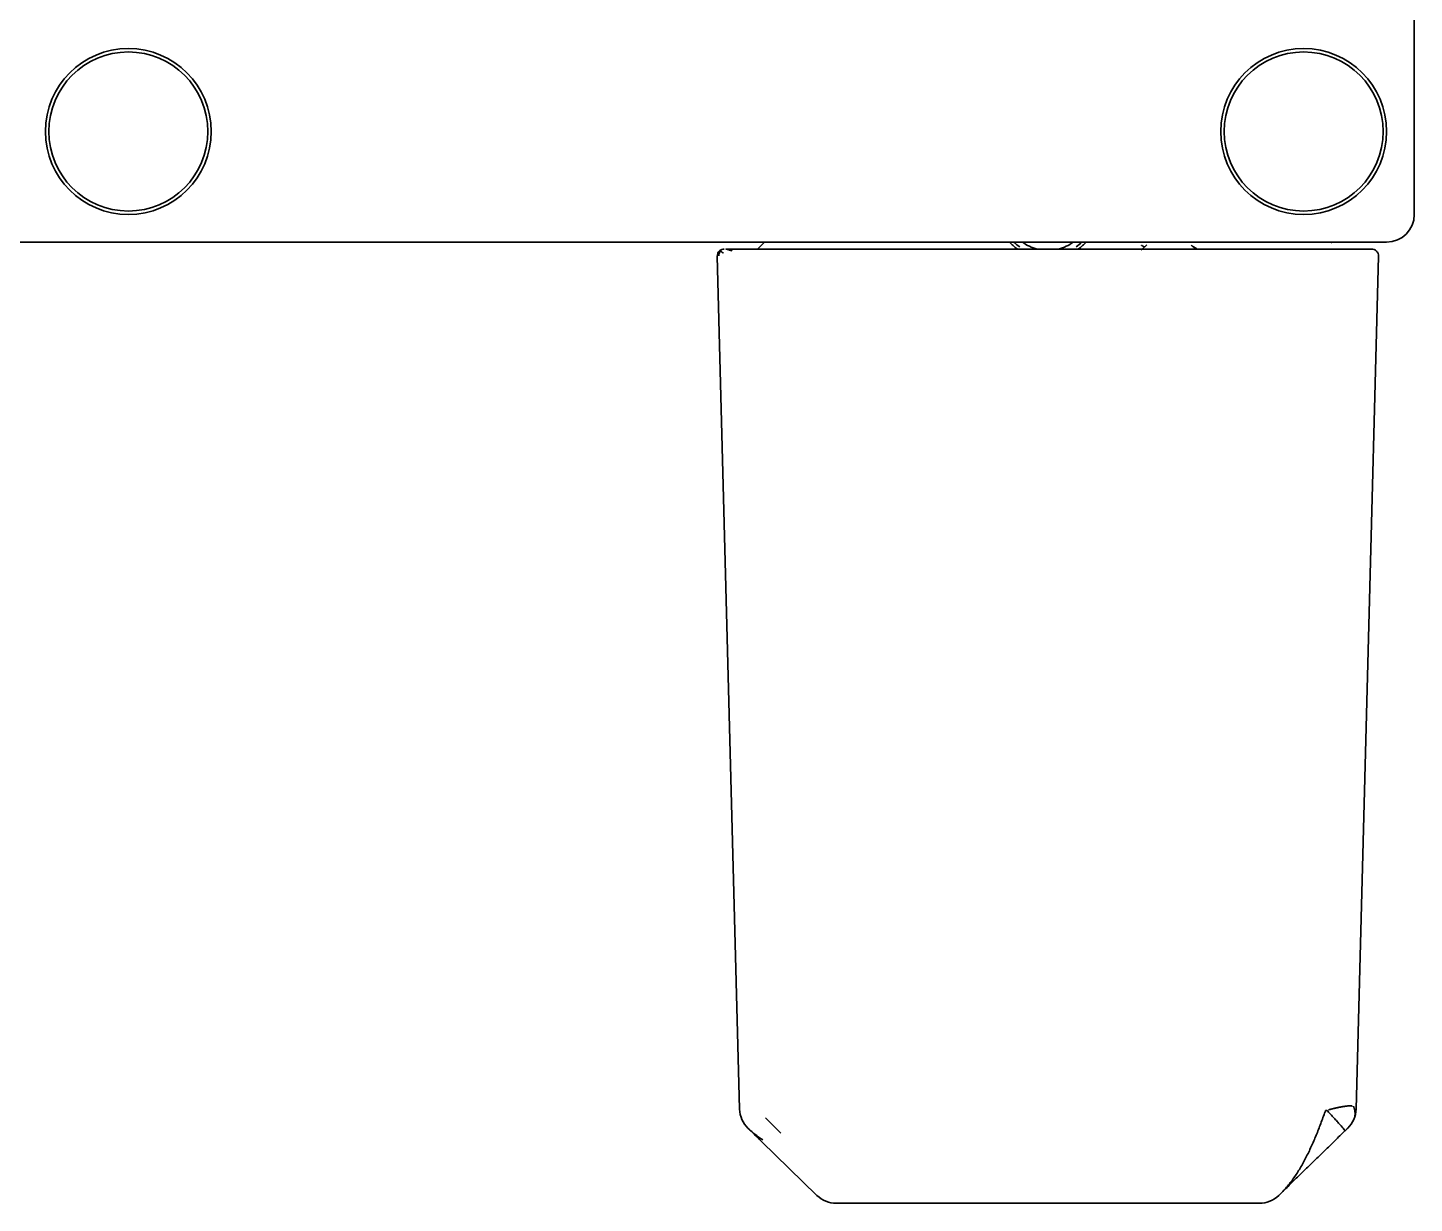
# Model space of a CAD drawing. Header units: inches. Extents: x 786 to 5755, y -850 to 3635.
# Drawn here: x 4152.6 to 4252.9, y -212.1 to -127.1 of the extents above; entities that cross this region are included whole.
import ezdxf

# ---------------------------------------------------------------- set-up
doc = ezdxf.new("R2010")
doc.units = ezdxf.units.IN
doc.layers.add('1', color=7, linetype='Continuous', true_color=0xffffff)

msp = doc.modelspace()

# ---------------------------------------------------------------- linework, layer by layer
at = {"layer": '1', "color": 7, "linetype": 'Continuous', "lineweight": 35}
for p, q in [((4252.89, -74.59), (4252.89, -140.59)), ((4250.89, -142.59), (4071.72, -142.59)), ((4205.89, -142.59), (4205.39, -143.09)), ((4228.57, -143.09), (4224.27, -143.09)), ((4233.54, -142.78), (4233.14, -143.18)), ((4237.04, -143.08), (4236.76, -142.8)), ((4246.96, -142.65), (4246.89, -142.59)), ((4204.1, -205.28), (4202.48, -143.6)), ((4250.3, -143.6), (4248.68, -205.28)), ((4207.08, -207.01), (4205.97, -205.9)), ((4209.69, -211.52), (4205.69, -207.62)), ((4211.09, -212.09), (4241.69, -212.09))]:
    msp.add_line(p, q, dxfattribs=at)
for centre, radius in [((4159.89, -134.59), 6), ((4159.89, -134.59), 5.75), ((4244.89, -134.59), 6), ((4244.89, -134.59), 5.75)]:
    msp.add_circle(centre, radius, dxfattribs=at)
for centre, radius, start, end in [((4250.89, -140.59), 2, 270, 0), ((4226.39, -140.09), 3.5, 225.5883, 234.5827), ((4226.39, -140.09), 3.1, 233.7558, 255.4121), ((4226.39, -140.09), 3.1, 284.5946, 306.2508), ((4226.39, -140.09), 3.5, 305.8627, 314.4183), ((4206.1, -205.23), 2, 181.5, 225.75), ((4211.09, -210.09), 2, 225.75, 270), ((4241.69, -210.09), 2, 270, 314.25)]:
    msp.add_arc(centre, radius, start, end, dxfattribs=at)
for points, knots in [([(4202.98, -143.09), (4202.93, -143.09), (4202.8, -143.11), (4202.61, -143.22), (4202.5, -143.41), (4202.48, -143.54), (4202.48, -143.6)], [0, 0, 0, 0, 0.236119, 0.494912, 0.753705, 1, 1, 1, 1]), ([(4202.74, -143.23), (4202.72, -143.25), (4202.67, -143.31), (4202.62, -143.4), (4202.59, -143.49), (4202.59, -143.56), (4202.59, -143.59)], [0, 0, 0, 0, 0.262567, 0.520289, 0.767104, 1, 1, 1, 1]), ([(4224.27, -143.09), (4224.24, -143.09), (4224.2, -143.09), (4224.12, -143.09), (4224.05, -143.09), (4223.98, -143.09), (4223.91, -143.09), (4223.84, -143.09), (4223.77, -143.09), (4223.7, -143.09), (4223.63, -143.09), (4223.55, -143.09), (4223.48, -143.09), (4223.41, -143.09), (4223.34, -143.09), (4223.27, -143.09), (4223.2, -143.09), (4223.13, -143.09), (4223.06, -143.09), (4222.99, -143.09), (4222.92, -143.09), (4222.85, -143.09), (4222.77, -143.09), (4222.7, -143.09), (4222.63, -143.09), (4222.56, -143.09), (4222.49, -143.09), (4222.42, -143.09), (4222.35, -143.09), (4222.28, -143.09), (4222.21, -143.09), (4222.14, -143.09), (4222.07, -143.09), (4222, -143.09), (4221.93, -143.09), (4221.86, -143.09), (4221.79, -143.09), (4221.72, -143.09), (4221.65, -143.09), (4221.58, -143.09), (4221.52, -143.09), (4221.45, -143.09), (4221.38, -143.09), (4221.31, -143.09), (4221.24, -143.09), (4221.17, -143.09), (4221.1, -143.09), (4221.03, -143.09), (4220.96, -143.09), (4220.89, -143.09), (4220.82, -143.09), (4220.76, -143.09), (4220.69, -143.09), (4220.62, -143.09), (4220.55, -143.09), (4220.48, -143.09), (4220.41, -143.09), (4220.35, -143.09), (4220.28, -143.09), (4220.21, -143.09), (4220.14, -143.09), (4220.07, -143.09), (4220.01, -143.09), (4219.94, -143.09), (4219.87, -143.09), (4219.8, -143.09), (4219.74, -143.09), (4219.67, -143.09), (4219.6, -143.09), (4219.54, -143.09), (4219.47, -143.09), (4219.4, -143.09), (4219.34, -143.09), (4219.27, -143.09), (4219.2, -143.09), (4219.14, -143.09), (4219.07, -143.09), (4219, -143.09), (4218.94, -143.09), (4218.87, -143.09), (4218.8, -143.09), (4218.74, -143.09), (4218.67, -143.09), (4218.61, -143.09), (4218.54, -143.09), (4218.48, -143.09), (4218.41, -143.09), (4218.35, -143.09), (4218.28, -143.09), (4218.22, -143.09), (4218.15, -143.09), (4218.09, -143.09), (4218.02, -143.09), (4217.96, -143.09), (4217.89, -143.09), (4217.83, -143.09), (4217.76, -143.09), (4217.7, -143.09), (4217.63, -143.09), (4217.57, -143.09), (4217.51, -143.09), (4217.44, -143.09), (4217.38, -143.09), (4217.32, -143.09), (4217.25, -143.09), (4217.19, -143.09), (4217.13, -143.09), (4217.06, -143.09), (4217, -143.09), (4216.94, -143.09), (4216.87, -143.09), (4216.81, -143.09), (4216.75, -143.09), (4216.69, -143.09), (4216.63, -143.09), (4216.56, -143.09), (4216.5, -143.09), (4216.44, -143.09), (4216.38, -143.09), (4216.32, -143.09), (4215.88, -143.09), (4215.13, -143.09), (4214.13, -143.09), (4213.28, -143.09), (4212.62, -143.09), (4212.1, -143.09), (4211.66, -143.09), (4211.24, -143.09), (4210.9, -143.09), (4210.61, -143.09), (4210.35, -143.09), (4210.03, -143.09), (4209.66, -143.09), (4209.13, -143.09), (4208.5, -143.09), (4207.81, -143.09), (4207.16, -143.09), (4206.61, -143.09), (4206.14, -143.09), (4205.77, -143.09), (4205.44, -143.09), (4205.17, -143.09), (4204.95, -143.09), (4204.76, -143.09), (4204.59, -143.09), (4204.4, -143.09), (4204.17, -143.09), (4203.91, -143.09), (4203.63, -143.09), (4203.43, -143.09), (4203.29, -143.09), (4203.24, -143.09), (4203.21, -143.09)], [0, 0, 0, 0, 0.002347, 0.004693, 0.007038, 0.009381, 0.011723, 0.014063, 0.016402, 0.01874, 0.021076, 0.023412, 0.025745, 0.028078, 0.030409, 0.032738, 0.035066, 0.037393, 0.039719, 0.042043, 0.044366, 0.046688, 0.049008, 0.051327, 0.053644, 0.05596, 0.058275, 0.060589, 0.062901, 0.065212, 0.067521, 0.069829, 0.072136, 0.074441, 0.076745, 0.079048, 0.08135, 0.08365, 0.085948, 0.088246, 0.090542, 0.092836, 0.09513, 0.097422, 0.099713, 0.102002, 0.10429, 0.106577, 0.108862, 0.111146, 0.113428, 0.11571, 0.11799, 0.120268, 0.122546, 0.124821, 0.127096, 0.129369, 0.131641, 0.133912, 0.136181, 0.138449, 0.140715, 0.14298, 0.145244, 0.147507, 0.149768, 0.152027, 0.154286, 0.156543, 0.158798, 0.161052, 0.163305, 0.165556, 0.167806, 0.170055, 0.172302, 0.174547, 0.176791, 0.179034, 0.181275, 0.183515, 0.185753, 0.18799, 0.190226, 0.192459, 0.194692, 0.196923, 0.199152, 0.20138, 0.203606, 0.205831, 0.208054, 0.210276, 0.212496, 0.214714, 0.216932, 0.219147, 0.221361, 0.223573, 0.225784, 0.227993, 0.230201, 0.232407, 0.234611, 0.236814, 0.239015, 0.241215, 0.243413, 0.245609, 0.247804, 0.249997, 0.252188, 0.254378, 0.256566, 0.258752, 0.260937, 0.26312, 0.265302, 0.267481, 0.269659, 0.311569, 0.348589, 0.380775, 0.408204, 0.425656, 0.44314, 0.460639, 0.478136, 0.486406, 0.497547, 0.511552, 0.528413, 0.548118, 0.583862, 0.619099, 0.6539, 0.688239, 0.71524, 0.739877, 0.762145, 0.782048, 0.799599, 0.81481, 0.827686, 0.843851, 0.86575, 0.893412, 0.926891, 0.966204, 0.984323, 1, 1, 1, 1]), ([(4223.62, -142.59), (4223.7, -142.68), (4223.79, -142.76), (4223.98, -142.93), (4224.08, -143.01), (4224.19, -143.09)], [0, 0, 0, 0, 0.5, 0.5, 1, 1, 1, 1]), ([(4249.8, -143.09), (4249.8, -143.09), (4249.8, -143.09), (4249.8, -143.09), (4249.8, -143.09), (4249.8, -143.09), (4249.79, -143.09), (4249.79, -143.09), (4249.79, -143.09), (4249.79, -143.09), (4249.79, -143.09), (4249.79, -143.09), (4249.78, -143.09), (4249.78, -143.09), (4249.78, -143.09), (4249.77, -143.09), (4249.77, -143.09), (4249.77, -143.09), (4249.76, -143.09), (4249.76, -143.09), (4249.76, -143.09), (4249.75, -143.09), (4249.75, -143.09), (4249.74, -143.09), (4249.74, -143.09), (4249.73, -143.09), (4249.73, -143.09), (4249.72, -143.09), (4249.71, -143.09), (4249.71, -143.09), (4249.7, -143.09), (4249.7, -143.09), (4249.69, -143.09), (4249.68, -143.09), (4249.68, -143.09), (4249.67, -143.09), (4249.66, -143.09), (4249.65, -143.09), (4249.65, -143.09), (4249.64, -143.09), (4249.63, -143.09), (4249.62, -143.09), (4249.62, -143.09), (4249.61, -143.09), (4249.6, -143.09), (4249.59, -143.09), (4249.58, -143.09), (4249.57, -143.09), (4249.57, -143.09), (4249.56, -143.09), (4249.55, -143.09), (4249.54, -143.09), (4249.53, -143.09), (4249.52, -143.09), (4249.51, -143.09), (4249.5, -143.09), (4249.49, -143.09), (4249.48, -143.09), (4249.47, -143.09), (4249.46, -143.09), (4249.45, -143.09), (4249.44, -143.09), (4249.43, -143.09), (4249.42, -143.09), (4249.41, -143.09), (4249.4, -143.09), (4249.39, -143.09), (4249.38, -143.09), (4249.37, -143.09), (4249.36, -143.09), (4249.35, -143.09), (4249.34, -143.09), (4249.32, -143.09), (4249.31, -143.09), (4249.3, -143.09), (4249.29, -143.09), (4249.28, -143.09), (4249.27, -143.09), (4249.26, -143.09), (4249.25, -143.09), (4249.23, -143.09), (4249.22, -143.09), (4249.21, -143.09), (4249.2, -143.09), (4249.19, -143.09), (4249.18, -143.09), (4249.16, -143.09), (4249.15, -143.09), (4249.14, -143.09), (4249.13, -143.09), (4249.12, -143.09), (4249.11, -143.09), (4249.09, -143.09), (4249.08, -143.09), (4249.07, -143.09), (4249.06, -143.09), (4249.05, -143.09), (4249.03, -143.09), (4249.02, -143.09), (4249.01, -143.09), (4249, -143.09), (4248.99, -143.09), (4248.98, -143.09), (4248.96, -143.09), (4248.95, -143.09), (4248.94, -143.09), (4248.93, -143.09), (4248.92, -143.09), (4248.9, -143.09), (4248.89, -143.09), (4248.88, -143.09), (4248.87, -143.09), (4248.86, -143.09), (4248.84, -143.09), (4248.83, -143.09), (4248.82, -143.09), (4248.81, -143.09), (4248.8, -143.09), (4248.79, -143.09), (4248.77, -143.09), (4248.76, -143.09), (4248.75, -143.09), (4248.74, -143.09), (4248.73, -143.09), (4248.72, -143.09), (4248.7, -143.09), (4248.69, -143.09), (4248.68, -143.09), (4248.67, -143.09), (4248.66, -143.09), (4248.65, -143.09), (4248.64, -143.09), (4248.62, -143.09), (4248.61, -143.09), (4248.6, -143.09), (4248.59, -143.09), (4248.58, -143.09), (4248.57, -143.09), (4248.56, -143.09), (4248.55, -143.09), (4248.54, -143.09), (4248.53, -143.09), (4248.52, -143.09), (4248.51, -143.09), (4248.49, -143.09), (4248.48, -143.09), (4248.47, -143.09), (4248.46, -143.09), (4248.45, -143.09), (4248.44, -143.09), (4248.43, -143.09), (4248.42, -143.09), (4248.41, -143.09), (4248.4, -143.09), (4248.39, -143.09), (4248.38, -143.09), (4248.37, -143.09), (4248.36, -143.09), (4248.35, -143.09), (4248.34, -143.09), (4248.34, -143.09), (4248.33, -143.09), (4248.32, -143.09), (4248.31, -143.09), (4248.3, -143.09), (4248.29, -143.09), (4248.28, -143.09), (4248.27, -143.09), (4248.26, -143.09), (4248.26, -143.09), (4248.25, -143.09), (4248.24, -143.09), (4248.23, -143.09), (4248.22, -143.09), (4248.21, -143.09), (4248.21, -143.09), (4248.2, -143.09), (4248.19, -143.09), (4248.08, -143.09), (4247.88, -143.09), (4247.56, -143.09), (4247.25, -143.09), (4246.96, -143.09), (4246.68, -143.09), (4246.43, -143.09), (4246.17, -143.09), (4245.91, -143.09), (4245.62, -143.09), (4245.34, -143.09), (4245.06, -143.09), (4244.78, -143.09), (4244.51, -143.09), (4244.25, -143.09), (4243.99, -143.09), (4243.74, -143.09), (4243.43, -143.09), (4243.06, -143.09), (4242.61, -143.09), (4242.15, -143.09), (4241.68, -143.09), (4241.2, -143.09), (4240.71, -143.09), (4240.26, -143.09), (4239.84, -143.09), (4239.47, -143.09), (4239.08, -143.09), (4238.68, -143.09), (4238.27, -143.09), (4237.85, -143.09), (4237.42, -143.09), (4236.97, -143.09), (4236.49, -143.09), (4235.93, -143.09), (4235.26, -143.09), (4234.47, -143.09), (4233.57, -143.09), (4232.89, -143.09), (4232.49, -143.09), (4232.39, -143.09), (4232.29, -143.09), (4232.19, -143.09), (4232.09, -143.09), (4231.98, -143.09), (4231.88, -143.09), (4231.78, -143.09), (4231.67, -143.09), (4231.56, -143.09), (4231.46, -143.09), (4231.35, -143.09), (4231.24, -143.09), (4231.13, -143.09), (4231.02, -143.09), (4230.9, -143.09), (4230.79, -143.09), (4230.68, -143.09), (4230.56, -143.09), (4230.44, -143.09), (4230.33, -143.09), (4230.21, -143.09), (4230.09, -143.09), (4229.97, -143.09), (4229.84, -143.09), (4229.72, -143.09), (4229.6, -143.09), (4229.47, -143.09), (4229.35, -143.09), (4229.22, -143.09), (4229.09, -143.09), (4228.96, -143.09), (4228.83, -143.09), (4228.7, -143.09), (4228.62, -143.09), (4228.57, -143.09)], [0, 0, 0, 0, 0.001622, 0.003844, 0.006058, 0.008261, 0.010456, 0.012641, 0.014817, 0.016984, 0.019141, 0.02129, 0.023428, 0.025558, 0.027678, 0.029789, 0.031891, 0.033984, 0.036067, 0.038141, 0.040206, 0.042261, 0.044308, 0.046345, 0.048372, 0.050391, 0.0524, 0.054401, 0.056392, 0.058373, 0.060346, 0.062309, 0.064263, 0.066208, 0.068144, 0.07007, 0.071988, 0.073896, 0.075795, 0.077684, 0.079565, 0.081436, 0.083298, 0.085151, 0.086995, 0.08883, 0.090655, 0.092472, 0.094279, 0.096077, 0.097866, 0.099645, 0.101416, 0.103177, 0.104929, 0.106672, 0.108406, 0.11013, 0.111846, 0.113552, 0.115249, 0.116937, 0.118616, 0.120286, 0.121946, 0.123597, 0.12524, 0.126873, 0.128497, 0.130111, 0.131717, 0.133313, 0.1349, 0.136478, 0.138047, 0.139607, 0.141157, 0.142699, 0.144231, 0.145754, 0.147267, 0.148772, 0.150267, 0.151753, 0.15323, 0.154698, 0.156156, 0.157606, 0.159046, 0.160476, 0.161898, 0.16331, 0.164714, 0.166107, 0.167492, 0.168868, 0.170234, 0.171591, 0.172939, 0.174277, 0.175607, 0.176927, 0.178238, 0.179539, 0.180832, 0.182115, 0.183389, 0.184653, 0.185909, 0.187155, 0.188392, 0.189619, 0.190838, 0.192047, 0.193247, 0.194438, 0.195619, 0.196791, 0.197954, 0.199108, 0.200252, 0.201388, 0.202514, 0.20363, 0.204738, 0.205836, 0.206925, 0.208005, 0.209075, 0.210136, 0.211188, 0.212231, 0.213264, 0.214288, 0.215303, 0.216309, 0.217305, 0.218293, 0.219271, 0.220239, 0.221199, 0.222149, 0.22309, 0.224021, 0.224944, 0.225857, 0.226761, 0.227656, 0.228541, 0.229417, 0.230284, 0.231142, 0.23199, 0.232829, 0.233659, 0.23448, 0.235292, 0.236094, 0.236887, 0.23767, 0.238445, 0.23921, 0.239966, 0.240713, 0.24145, 0.242179, 0.242898, 0.243608, 0.244308, 0.244999, 0.245682, 0.246354, 0.247018, 0.247672, 0.248318, 0.248953, 0.24958, 0.250198, 0.250806, 0.274781, 0.29681, 0.316894, 0.335046, 0.351294, 0.365654, 0.37813, 0.393231, 0.40783, 0.421914, 0.435474, 0.448501, 0.460989, 0.472932, 0.484328, 0.495175, 0.505471, 0.523644, 0.541747, 0.559807, 0.577845, 0.595872, 0.613893, 0.631917, 0.644922, 0.65816, 0.671621, 0.685295, 0.699171, 0.71325, 0.727538, 0.742037, 0.756755, 0.774661, 0.795881, 0.820426, 0.848316, 0.87958, 0.882537, 0.885522, 0.888536, 0.891579, 0.89465, 0.897749, 0.900877, 0.904033, 0.907218, 0.910431, 0.913673, 0.916943, 0.920242, 0.923569, 0.926925, 0.930309, 0.933722, 0.937162, 0.940632, 0.94413, 0.947656, 0.95121, 0.954793, 0.958405, 0.962045, 0.965713, 0.969409, 0.973134, 0.976887, 0.980668, 0.984478, 0.988316, 0.992183, 0.996077, 1, 1, 1, 1]), ([(4228.59, -143.09), (4228.7, -143.01), (4228.8, -142.93), (4228.99, -142.76), (4229.08, -142.68), (4229.16, -142.59)], [0, 0, 0, 0, 0.5, 0.5, 1, 1, 1, 1]), ([(4250.3, -143.6), (4250.3, -143.54), (4250.28, -143.42), (4250.17, -143.23), (4249.99, -143.11), (4249.86, -143.09), (4249.8, -143.09)], [0, 0, 0, 0, 0.240631, 0.493754, 0.746877, 1, 1, 1, 1]), ([(4246.45, -205.47), (4246.34, -205.75), (4246.23, -206.04), (4246.02, -206.61), (4245.91, -206.89), (4245.68, -207.45), (4245.56, -207.72), (4245.32, -208.26), (4245.19, -208.53), (4244.92, -209.05), (4244.79, -209.3), (4244.49, -209.79), (4244.34, -210.03), (4244.01, -210.49), (4243.84, -210.71), (4243.48, -211.13), (4243.29, -211.33), (4243.09, -211.53)], [0, 0, 0, 0, 0.125, 0.125, 0.25, 0.25, 0.375, 0.375, 0.5, 0.5, 0.625, 0.625, 0.75, 0.75, 0.875, 0.875, 1, 1, 1, 1]), ([(4246.56, -205.37), (4246.74, -205.56), (4247.01, -205.84), (4247.32, -206.18), (4247.59, -206.48), (4247.82, -206.76), (4247.88, -206.85), (4247.87, -206.86)], [0, 0, 0, 0, 0.249995, 0.375, 0.500005, 0.750049, 1, 1, 1, 1]), ([(4246.68, -205.34), (4246.69, -205.33), (4246.7, -205.33), (4246.72, -205.32), (4246.74, -205.32), (4246.77, -205.31), (4246.79, -205.31), (4246.81, -205.3), (4246.83, -205.3), (4246.85, -205.29), (4246.88, -205.28), (4246.9, -205.28), (4246.92, -205.27), (4246.94, -205.27), (4246.96, -205.26), (4246.98, -205.26), (4247, -205.25), (4247.02, -205.25), (4247.05, -205.24), (4247.07, -205.24), (4247.09, -205.23), (4247.11, -205.23), (4247.13, -205.22), (4247.15, -205.22), (4247.17, -205.21), (4247.19, -205.21), (4247.21, -205.2), (4247.23, -205.2), (4247.25, -205.19), (4247.27, -205.19), (4247.29, -205.18), (4247.31, -205.18), (4247.33, -205.18), (4247.35, -205.17), (4247.36, -205.17), (4247.38, -205.16), (4247.4, -205.16), (4247.42, -205.16), (4247.44, -205.15), (4247.46, -205.15), (4247.48, -205.14), (4247.49, -205.14), (4247.49, -205.14)], [0, 0, 0, 0, 0.026082, 0.052118, 0.078106, 0.104047, 0.12994, 0.155783, 0.181576, 0.207319, 0.23301, 0.25865, 0.284236, 0.309769, 0.335248, 0.360672, 0.38604, 0.411351, 0.436606, 0.461802, 0.486939, 0.512017, 0.537035, 0.561992, 0.586887, 0.61172, 0.63649, 0.661196, 0.685837, 0.710414, 0.734925, 0.759369, 0.783746, 0.808056, 0.832297, 0.856468, 0.88057, 0.904601, 0.92856, 0.952447, 0.97626, 1, 1, 1, 1]), ([(4247.49, -205.14), (4247.49, -205.14), (4247.5, -205.14), (4247.5, -205.14), (4247.51, -205.14), (4247.51, -205.14), (4247.52, -205.14), (4247.53, -205.14), (4247.54, -205.14), (4247.54, -205.14)], [0, 0, 0, 0, 0.064425, 0.161711, 0.291914, 0.455076, 0.651232, 0.858951, 1, 1, 1, 1]), ([(4247.54, -205.14), (4247.54, -205.14), (4247.56, -205.13), (4247.57, -205.13), (4247.59, -205.12), (4247.61, -205.12), (4247.63, -205.12), (4247.65, -205.11), (4247.66, -205.11), (4247.68, -205.11), (4247.7, -205.1), (4247.72, -205.1), (4247.73, -205.1), (4247.75, -205.09), (4247.77, -205.09), (4247.79, -205.09), (4247.8, -205.09), (4247.82, -205.08), (4247.84, -205.08), (4247.85, -205.08), (4247.87, -205.08), (4247.89, -205.07), (4247.9, -205.07), (4247.92, -205.07), (4247.94, -205.07), (4247.95, -205.07), (4247.97, -205.06), (4247.98, -205.06), (4248, -205.06), (4248.01, -205.06), (4248.03, -205.06), (4248.04, -205.06), (4248.06, -205.05), (4248.07, -205.05), (4248.09, -205.05), (4248.1, -205.05), (4248.12, -205.05), (4248.13, -205.05), (4248.15, -205.05), (4248.16, -205.05), (4248.18, -205.05), (4248.19, -205.05), (4248.2, -205.05), (4248.22, -205.05), (4248.23, -205.05), (4248.24, -205.05), (4248.26, -205.05), (4248.27, -205.05), (4248.28, -205.05), (4248.29, -205.05), (4248.31, -205.05), (4248.32, -205.05), (4248.33, -205.05), (4248.34, -205.05), (4248.35, -205.05), (4248.36, -205.05), (4248.38, -205.06), (4248.39, -205.06), (4248.4, -205.06), (4248.4, -205.06), (4248.41, -205.06)], [0, 0, 0, 0, 0.01702, 0.034057, 0.05111, 0.06818, 0.085265, 0.102366, 0.119481, 0.13661, 0.153753, 0.17091, 0.188079, 0.20526, 0.222453, 0.239657, 0.256872, 0.274097, 0.291332, 0.308576, 0.325829, 0.34309, 0.360358, 0.377634, 0.394916, 0.412205, 0.429499, 0.446798, 0.464102, 0.48141, 0.498722, 0.516037, 0.533354, 0.550674, 0.567996, 0.585319, 0.602643, 0.619966, 0.63729, 0.654612, 0.671933, 0.689251, 0.706568, 0.723881, 0.74119, 0.758495, 0.775795, 0.79309, 0.810378, 0.82766, 0.844936, 0.862203, 0.879462, 0.896712, 0.913953, 0.931185, 0.948405, 0.965615, 0.982814, 1, 1, 1, 1]), ([(4248.08, -206.66), (4248.26, -206.48), (4248.56, -206.05), (4248.68, -205.54), (4248.68, -205.28)], [0, 0, 0, 0, 0.5, 1, 1, 1, 1]), ([(4205.69, -207.62), (4205.62, -207.56), (4205.53, -207.47), (4205.42, -207.35), (4205.33, -207.27), (4205.25, -207.19), (4205.14, -207.09), (4205.02, -206.97), (4204.9, -206.85), (4204.79, -206.75), (4204.72, -206.68), (4204.7, -206.66), (4204.7, -206.66)], [0, 0, 0, 0, 0.125, 0.1875, 0.25, 0.3125, 0.375, 0.5, 0.625, 0.75, 0.875, 1, 1, 1, 1]), ([(4204.81, -206.76), (4204.83, -206.78), (4204.9, -206.84), (4205.07, -206.99), (4205.35, -207.21), (4205.61, -207.4), (4205.78, -207.51)], [0, 0, 0, 0, 0.204905, 0.430709, 0.685946, 1, 1, 1, 1]), ([(4247.87, -206.86), (4247.87, -206.86), (4247.88, -206.86), (4247.88, -206.85), (4247.88, -206.85), (4247.89, -206.84), (4247.9, -206.84), (4247.91, -206.82), (4247.92, -206.81), (4247.93, -206.81)], [0, 0, 0, 0, 0.125, 0.125, 0.25, 0.25, 0.5, 0.5, 1, 1, 1, 1]), ([(4247.93, -206.81), (4247.95, -206.79), (4247.96, -206.77), (4248, -206.74), (4248.01, -206.72), (4248.03, -206.71), (4248.04, -206.7), (4248.05, -206.69), (4248.05, -206.68), (4248.06, -206.67), (4248.07, -206.67), (4248.07, -206.66), (4248.08, -206.66), (4248.08, -206.66), (4248.08, -206.66), (4248.08, -206.66), (4248.08, -206.66), (4248.08, -206.66)], [0, 0, 0, 0, 0.251095, 0.251095, 0.502189, 0.502189, 0.627737, 0.627737, 0.753284, 0.753284, 0.878831, 0.878831, 0.941605, 0.941605, 0.972992, 0.972992, 1, 1, 1, 1])]:
    msp.add_open_spline(points, degree=3, knots=knots, dxfattribs=at)
for points, degree in [([(4202.81, -143.12), (4202.61, -143.2), (4202.94, -143.39)], 2), ([(4203.55, -143.22), (4203.12, -143.08), (4203.11, -143.09)], 2), ([(4233.16, -142.82), (4233.27, -142.88), (4233.37, -142.94)], 2), ([(4237.13, -143.05), (4236.98, -142.96), (4236.83, -142.87)], 2), ([(4246.47, -205.39), (4246.47, -205.42), (4246.46, -205.44), (4246.45, -205.47)], 3), ([(4246.47, -205.39), (4246.5, -205.39), (4246.53, -205.38), (4246.56, -205.37)], 3), ([(4248.52, -206.03), (4248.71, -205.57), (4248.49, -205.07)], 2), ([(4247.87, -206.86), (4243.09, -211.52)], 1)]:
    msp.add_open_spline(points, degree=degree, dxfattribs=at)

doc.saveas('drawing.dxf')
